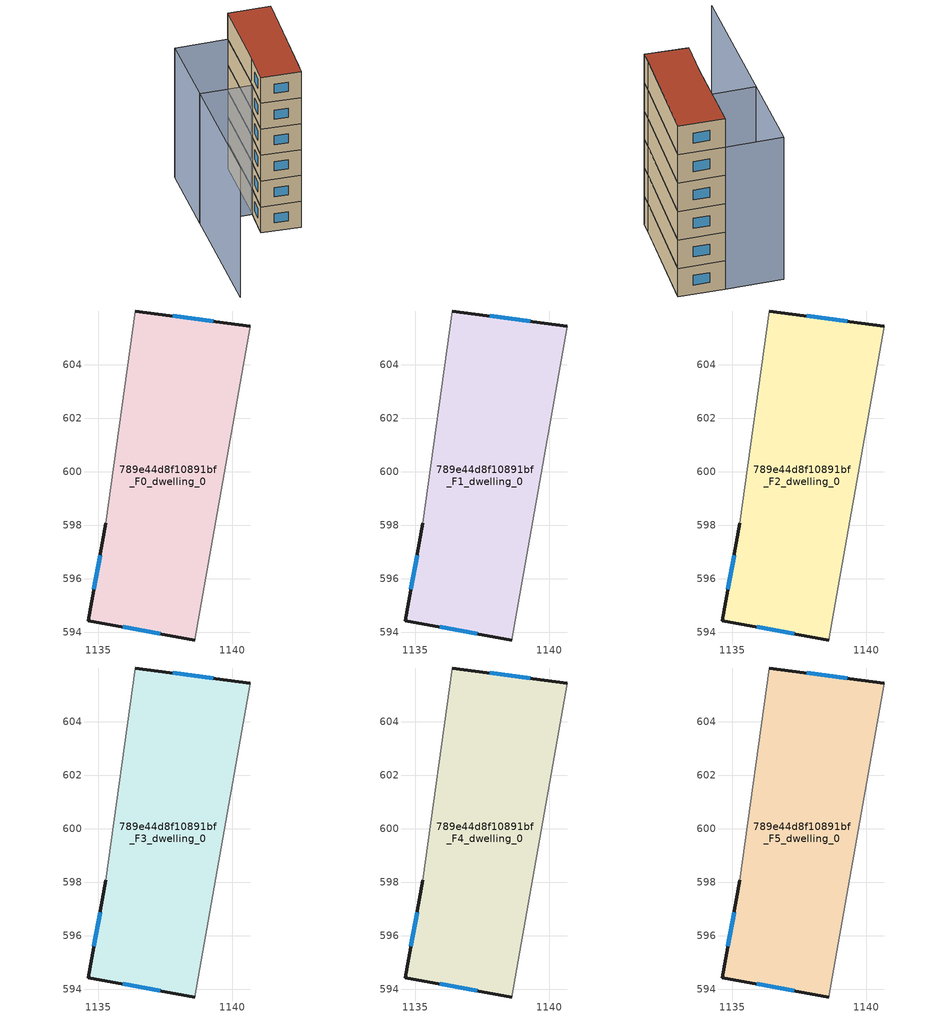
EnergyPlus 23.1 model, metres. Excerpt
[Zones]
789e44d8f10891bf_F0_dwelling_0
 floor ground (EU_floor_Construction): 1140.68,605.43 1138.78,594.78 1138.6,593.72 1134.62,594.44 1135.28,598.07 1136.39,606 z0
 wall outside (EU_wall_Construction): 1135.28,598.07 1134.62,594.44 1138.6,593.72 / 1140.68,605.43 1136.39,606 z0:3
 wall adiabatic (EU_wall_Construction): 1136.39,606 1135.28,598.07 / 1138.6,593.72 1138.78,594.78 1140.68,605.43 z0:3
 window (EU_Window_Construction): 1135.06,596.89 1134.83,595.62 / 1139.28,605.61 1137.78,605.81 / 1135.91,594.2 1137.3,593.95 z0.98:2.02
789e44d8f10891bf_F1_dwelling_0
 floor to 789e44d8f10891bf_F0_dwelling_0 (EU_floor_Construction): 1140.68,605.43 1138.78,594.78 1138.6,593.72 1134.62,594.44 1135.28,598.07 1136.39,606 z3
 wall outside (EU_wall_Construction): 1135.28,598.07 1134.62,594.44 1138.6,593.72 / 1140.68,605.43 1136.39,606 z3:6
 wall adiabatic (EU_wall_Construction): 1136.39,606 1135.28,598.07 / 1138.6,593.72 1138.78,594.78 1140.68,605.43 z3:6
 window (EU_Window_Construction): 1135.06,596.89 1134.83,595.62 / 1139.28,605.61 1137.78,605.81 / 1135.91,594.2 1137.3,593.95 z3.98:5.02
789e44d8f10891bf_F2_dwelling_0
 floor to 789e44d8f10891bf_F1_dwelling_0 (EU_floor_Construction): 1140.68,605.43 1138.78,594.78 1138.6,593.72 1134.62,594.44 1135.28,598.07 1136.39,606 z6
 wall outside (EU_wall_Construction): 1135.28,598.07 1134.62,594.44 1138.6,593.72 / 1140.68,605.43 1136.39,606 z6:9
 wall adiabatic (EU_wall_Construction): 1136.39,606 1135.28,598.07 / 1138.6,593.72 1138.78,594.78 1140.68,605.43 z6:9
 window (EU_Window_Construction): 1135.06,596.89 1134.83,595.62 / 1139.28,605.61 1137.78,605.81 / 1135.91,594.2 1137.3,593.95 z6.98:8.02
789e44d8f10891bf_F3_dwelling_0
 floor to 789e44d8f10891bf_F2_dwelling_0 (EU_floor_Construction): 1140.68,605.43 1138.78,594.78 1138.6,593.72 1134.62,594.44 1135.28,598.07 1136.39,606 z9
 wall outside (EU_wall_Construction): 1135.28,598.07 1134.62,594.44 1138.6,593.72 / 1140.68,605.43 1136.39,606 z9:12
 wall adiabatic (EU_wall_Construction): 1136.39,606 1135.28,598.07 / 1138.6,593.72 1138.78,594.78 1140.68,605.43 z9:12
 window (EU_Window_Construction): 1135.06,596.89 1134.83,595.62 / 1139.28,605.61 1137.78,605.81 / 1135.91,594.2 1137.3,593.95 z9.98:11.02
789e44d8f10891bf_F4_dwelling_0
 floor to 789e44d8f10891bf_F3_dwelling_0 (EU_floor_Construction): 1140.68,605.43 1138.78,594.78 1138.6,593.72 1134.62,594.44 1135.28,598.07 1136.39,606 z12
 wall outside (EU_wall_Construction): 1135.28,598.07 1134.62,594.44 1138.6,593.72 / 1140.68,605.43 1136.39,606 z12:15
 wall adiabatic (EU_wall_Construction): 1136.39,606 1135.28,598.07 / 1138.6,593.72 1138.78,594.78 1140.68,605.43 z12:15
 window (EU_Window_Construction): 1135.06,596.89 1134.83,595.62 / 1139.28,605.61 1137.78,605.81 / 1135.91,594.2 1137.3,593.95 z12.98:14.02
789e44d8f10891bf_F5_dwelling_0
 floor to 789e44d8f10891bf_F4_dwelling_0 (EU_floor_Construction): 1140.68,605.43 1138.78,594.78 1138.6,593.72 1134.62,594.44 1135.28,598.07 1136.39,606 z15
 wall outside (EU_wall_Construction): 1135.28,598.07 1134.62,594.44 1138.6,593.72 / 1140.68,605.43 1136.39,606 z15:18
 wall adiabatic (EU_wall_Construction): 1136.39,606 1135.28,598.07 / 1138.6,593.72 1138.78,594.78 1140.68,605.43 z15:18
 window (EU_Window_Construction): 1135.06,596.89 1134.83,595.62 / 1139.28,605.61 1137.78,605.81 / 1135.91,594.2 1137.3,593.95 z15.98:17.02
 roof outside (EU_roof_Construction): 1138.6,593.72 1138.78,594.78 1140.68,605.43 1136.39,606 1135.28,598.07 1134.62,594.44 z18
shading: 1131.05,606.71 1128.16,585.06 / 1129.94,598.39 1131.05,606.71 / 1131.05,606.71 1136.39,606 / 1136.39,606 1135.28,597.67 / 1135.28,597.67 1129.94,598.39 z0:15
[Building]
EU S2 Campaign: North Axis=0; Terrain=City; Solar Distribution=FullExterior
[Site:Location]
Bologna: Latitude=44.5; Longitude=11.25; Time Zone=1; Elevation=37
[SizingPeriod:WeatherFileDays]
AnnualSizingPeriod: Begin Month=1; Begin Day of Month=1; End Month=12; End Day of Month=31; Day of Week for Start Day=Monday; Use Weather File Daylight Saving Period=No; Use Weather File Rain and Snow Indicators=No
[MATERIAL]
EU_InternalMass_Material: Roughness=MediumRough; Thickness=0.1; Conductivity=1; Density=1800; Specific Heat=900; Thermal Absorptance=0.9; Solar Absorptance=0.7; Visible Absorptance=0.7
[MATERIAL:NOMASS] Roughness=MediumRough; Thermal Absorptance=0.9; Solar Absorptance=0.7; Visible Absorptance=0.7
Name | Thermal Resistance
EU_wall_NoMass | 0.905828
EU_roof_NoMass | 0.37593
EU_floor_NoMass | 0.67114
[WINDOWMATERIAL:SIMPLEGLAZINGSYSTEM]
EU_Window_SimpleGlazing: UFactor=4.52486; Solar Heat Gain Coefficient=0.85; Visible Transmittance=0.85
[CONSTRUCTION]
EU_wall_Construction: EU_wall_NoMass
EU_roof_Construction: EU_roof_NoMass
EU_floor_Construction: EU_floor_NoMass
EU_Window_Construction: EU_Window_SimpleGlazing
EU_InternalMass_Construction: EU_InternalMass_Material
[ZONE] Type=1; Multiplier=1; Ceiling Height=autocalculate; Volume=146.105; Floor Area=autocalculate; Part of Total Floor Area=Yes
789e44d8f10891bf_F0_dwelling_0; 789e44d8f10891bf_F1_dwelling_0; 789e44d8f10891bf_F2_dwelling_0; 789e44d8f10891bf_F3_dwelling_0; 789e44d8f10891bf_F4_dwelling_0; 789e44d8f10891bf_F5_dwelling_0
[INTERNALMASS] Construction=EU_InternalMass_Construction; Surface Area=48.7016
Name | Zone or ZoneList
789e44d8f10891bf_F0_dwelling_0_EU_InternalMass | 789e44d8f10891bf_F0_dwelling_0
789e44d8f10891bf_F1_dwelling_0_EU_InternalMass | 789e44d8f10891bf_F1_dwelling_0
789e44d8f10891bf_F2_dwelling_0_EU_InternalMass | 789e44d8f10891bf_F2_dwelling_0
789e44d8f10891bf_F3_dwelling_0_EU_InternalMass | 789e44d8f10891bf_F3_dwelling_0
789e44d8f10891bf_F4_dwelling_0_EU_InternalMass | 789e44d8f10891bf_F4_dwelling_0
789e44d8f10891bf_F5_dwelling_0_EU_InternalMass | 789e44d8f10891bf_F5_dwelling_0
[OTHEREQUIPMENT] Fuel Type=Electricity; Design Level Calculation Method=Watts/Area; Power per Zone Floor Area=1; Fraction Latent=0; Fraction Radiant=0; Fraction Lost=0; Carbon Dioxide Generation Rate=0; EndUse Subcategory=EU_Step8_InternalGains
Name | Zone or ZoneList or Space or SpaceList | Schedule
EU_Step8_InternalGain_789e44d8f10891bf_F0_dwelling_0_f000 | 789e44d8f10891bf_F0_dwelling_0 | EU_Step8_GainSchedule_789e44d8f10891bf_F0_dwelling_0_f000
EU_Step8_InternalGain_789e44d8f10891bf_F1_dwelling_0_f000 | 789e44d8f10891bf_F1_dwelling_0 | EU_Step8_GainSchedule_789e44d8f10891bf_F1_dwelling_0_f000
EU_Step8_InternalGain_789e44d8f10891bf_F2_dwelling_0_f000 | 789e44d8f10891bf_F2_dwelling_0 | EU_Step8_GainSchedule_789e44d8f10891bf_F2_dwelling_0_f000
EU_Step8_InternalGain_789e44d8f10891bf_F3_dwelling_0_f000 | 789e44d8f10891bf_F3_dwelling_0 | EU_Step8_GainSchedule_789e44d8f10891bf_F3_dwelling_0_f000
EU_Step8_InternalGain_789e44d8f10891bf_F4_dwelling_0_f000 | 789e44d8f10891bf_F4_dwelling_0 | EU_Step8_GainSchedule_789e44d8f10891bf_F4_dwelling_0_f000
EU_Step8_InternalGain_789e44d8f10891bf_F5_dwelling_0_f000 | 789e44d8f10891bf_F5_dwelling_0 | EU_Step8_GainSchedule_789e44d8f10891bf_F5_dwelling_0_f000
[ZONEVENTILATION:DESIGNFLOWRATE] Schedule=EU_AlwaysOn; Design Flow Rate Calculation Method=AirChanges/Hour; Air Changes per Hour=0.73129; Ventilation Type=Natural; Fan Pressure Rise=0; Fan Total Efficiency=1; Constant Term Coefficient=1; Temperature Term Coefficient=0; Velocity Term Coefficient=0; Velocity Squared Term Coefficient=0; Minimum Indoor Temperature=-100; Maximum Indoor Temperature=100; Delta Temperature=-100; Minimum Outdoor Temperature=-100; Maximum Outdoor Temperature=100; Maximum Wind Speed=40
Name | Zone or ZoneList or Space or SpaceList
EU_ConstantAir_789e44d8f10891bf_F0_dwelling_0 | 789e44d8f10891bf_F0_dwelling_0
EU_ConstantAir_789e44d8f10891bf_F1_dwelling_0 | 789e44d8f10891bf_F1_dwelling_0
EU_ConstantAir_789e44d8f10891bf_F2_dwelling_0 | 789e44d8f10891bf_F2_dwelling_0
EU_ConstantAir_789e44d8f10891bf_F3_dwelling_0 | 789e44d8f10891bf_F3_dwelling_0
EU_ConstantAir_789e44d8f10891bf_F4_dwelling_0 | 789e44d8f10891bf_F4_dwelling_0
EU_ConstantAir_789e44d8f10891bf_F5_dwelling_0 | 789e44d8f10891bf_F5_dwelling_0
[HVACTEMPLATE:THERMOSTAT] Constant Heating Setpoint=20; Constant Cooling Setpoint=50
EU_HeatOnly_789e44d8f10891bf_F0_dwelling_0; EU_HeatOnly_789e44d8f10891bf_F1_dwelling_0; EU_HeatOnly_789e44d8f10891bf_F2_dwelling_0; EU_HeatOnly_789e44d8f10891bf_F3_dwelling_0; EU_HeatOnly_789e44d8f10891bf_F4_dwelling_0; EU_HeatOnly_789e44d8f10891bf_F5_dwelling_0
[HVACTEMPLATE:ZONE:IDEALLOADSAIRSYSTEM] System Availability Schedule=EU_AlwaysOn; Maximum Heating Supply Air Temperature=50; Minimum Cooling Supply Air Temperature=13; Maximum Heating Supply Air Humidity Ratio=0.0156; Minimum Cooling Supply Air Humidity Ratio=0.0077; Heating Limit=NoLimit; Cooling Limit=NoLimit; Heating Availability Schedule=EU_AlwaysOn; Cooling Availability Schedule=EU_CoolingOff; Dehumidification Control Type=ConstantSensibleHeatRatio; Cooling Sensible Heat Ratio=0.7; Dehumidification Setpoint=60; Humidification Control Type=None; Humidification Setpoint=30; Outdoor Air Method=None; Outdoor Air Flow Rate per Person=0.00944; Outdoor Air Flow Rate per Zone Floor Area=0; Outdoor Air Flow Rate per Zone=0; Demand Controlled Ventilation Type=None; Outdoor Air Economizer Type=NoEconomizer; Heat Recovery Type=None; Sensible Heat Recovery Effectiveness=0.7; Latent Heat Recovery Effectiveness=0.65
Name | Template Thermostat
789e44d8f10891bf_F0_dwelling_0 | EU_HeatOnly_789e44d8f10891bf_F0_dwelling_0
789e44d8f10891bf_F1_dwelling_0 | EU_HeatOnly_789e44d8f10891bf_F1_dwelling_0
789e44d8f10891bf_F2_dwelling_0 | EU_HeatOnly_789e44d8f10891bf_F2_dwelling_0
789e44d8f10891bf_F3_dwelling_0 | EU_HeatOnly_789e44d8f10891bf_F3_dwelling_0
789e44d8f10891bf_F4_dwelling_0 | EU_HeatOnly_789e44d8f10891bf_F4_dwelling_0
789e44d8f10891bf_F5_dwelling_0 | EU_HeatOnly_789e44d8f10891bf_F5_dwelling_0
[SIZING:ZONE] Zone Cooling Design Supply Air Temperature Input Method=SupplyAirTemperature; Zone Cooling Design Supply Air Temperature=13; Zone Heating Design Supply Air Temperature Input Method=SupplyAirTemperature; Zone Heating Design Supply Air Temperature=50; Zone Cooling Design Supply Air Humidity Ratio=0.008; Zone Heating Design Supply Air Humidity Ratio=0.008; Cooling Design Air Flow Method=DesignDay; Cooling Design Air Flow Rate=0; Cooling Minimum Air Flow per Zone Floor Area=0.000762; Cooling Minimum Air Flow=0; Cooling Minimum Air Flow Fraction=0.2; Heating Design Air Flow Method=DesignDay; Heating Design Air Flow Rate=0; Heating Maximum Air Flow per Zone Floor Area=0.002032; Heating Maximum Air Flow=0.141576; Heating Maximum Air Flow Fraction=0.3; Account for Dedicated Outdoor Air System=No; Dedicated Outdoor Air System Control Strategy=NeutralSupplyAir; Dedicated Outdoor Air Low Setpoint Temperature for Design=autosize; Dedicated Outdoor Air High Setpoint Temperature for Design=autosize; Zone Load Sizing Method=Sensible Load Only No Latent Load; Zone Latent Cooling Design Supply Air Humidity Ratio Input Method=HumidityRatioDifference; Zone Cooling Design Supply Air Humidity Ratio Difference=0.005; Zone Latent Heating Design Supply Air Humidity Ratio Input Method=HumidityRatioDifference; Zone Humidification Design Supply Air Humidity Ratio Difference=0.005
789e44d8f10891bf_F0_dwelling_0; 789e44d8f10891bf_F1_dwelling_0; 789e44d8f10891bf_F2_dwelling_0; 789e44d8f10891bf_F3_dwelling_0; 789e44d8f10891bf_F4_dwelling_0; 789e44d8f10891bf_F5_dwelling_0
[SCHEDULE:CONSTANT]
Name | Hourly Value
EU_AlwaysOn | 1
EU_CoolingOff | 0
[SCHEDULE:FILE] Column Number=1; Rows to Skip at Top=0; Number of Hours of Data=8760; Column Separator=Comma; Interpolate to Timestep=No; Minutes per Item=60; Adjust Schedule for Daylight Savings=Yes
Name | File
EU_Step8_GainSchedule_789e44d8f10891bf_F0_dwelling_0_f000 | ../../schedules/789e44d8f10891bf/789e44d8f10891bf_F0_dwelling_0_f000_gain.csv
EU_Step8_GainSchedule_789e44d8f10891bf_F1_dwelling_0_f000 | ../../schedules/789e44d8f10891bf/789e44d8f10891bf_F1_dwelling_0_f000_gain.csv
EU_Step8_GainSchedule_789e44d8f10891bf_F2_dwelling_0_f000 | ../../schedules/789e44d8f10891bf/789e44d8f10891bf_F2_dwelling_0_f000_gain.csv
EU_Step8_GainSchedule_789e44d8f10891bf_F3_dwelling_0_f000 | ../../schedules/789e44d8f10891bf/789e44d8f10891bf_F3_dwelling_0_f000_gain.csv
EU_Step8_GainSchedule_789e44d8f10891bf_F4_dwelling_0_f000 | ../../schedules/789e44d8f10891bf/789e44d8f10891bf_F4_dwelling_0_f000_gain.csv
EU_Step8_GainSchedule_789e44d8f10891bf_F5_dwelling_0_f000 | ../../schedules/789e44d8f10891bf/789e44d8f10891bf_F5_dwelling_0_f000_gain.csv
